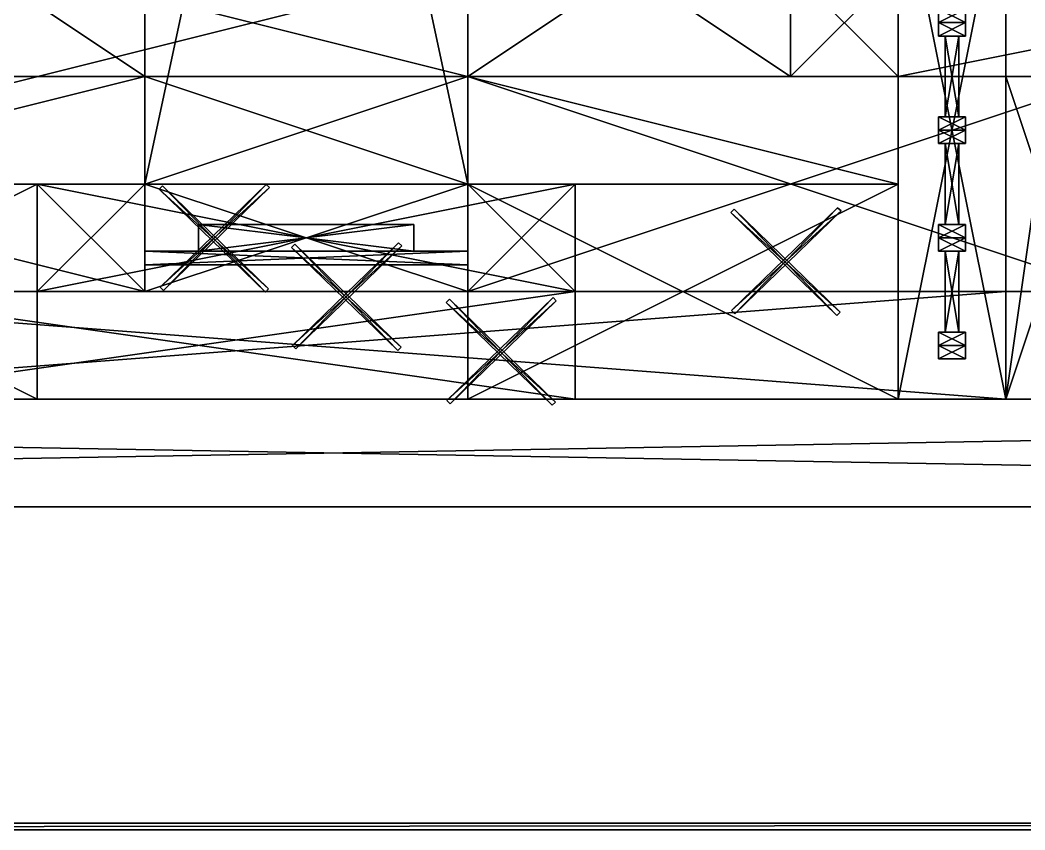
# Model space of a CAD drawing. Extents: x -1088 to 1104, y -640 to 640.
# Drawn here: x 10.9 to 309.7, y -640 to -399.3 of the extents above; entities that cross this region are included whole.
import ezdxf

# ---------------------------------------------------------------- set-up
doc = ezdxf.new("R2010")
doc.units = 0

msp = doc.modelspace()

# ---------------------------------------------------------------- meshes
at = {"layer": 'OBJECT002', "color": 50}
mesh = msp.add_polyface(dxfattribs=at)
corners = [(16, -448, 176), (48, -448, 176), (48, -480, 176), (16, -480, 176), (16, -480, 48), (48, -480, 48), (48, -448, 48), (16, -448, 48)]
mesh.append_faces([[corners[k] for k in face] for face in [(1, 3, 0), (5, 7, 4), (3, 7, 0), (5, 1, 6), (0, 6, 1), (4, 2, 5)]], dxfattribs={"vtx0": -1})
mesh.append_faces([[corners[k] for k in face] for face in [(1, 2, 3), (5, 6, 7), (3, 4, 7), (5, 2, 1), (0, 7, 6), (4, 3, 2)]], dxfattribs={"vtx2": -1})
at = {"layer": 'OBJECT009', "color": 50}
mesh = msp.add_polyface(dxfattribs=at)
corners = [(304, -288, 176), (336, -288, 176), (336, -512, 176), (304, -512, 176), (304, -512, 168), (336, -512, 168), (336, -288, 168), (304, -288, 168)]
mesh.append_faces([[corners[k] for k in face] for face in [(1, 3, 0), (5, 7, 4), (3, 7, 0), (5, 1, 6), (0, 6, 1), (4, 2, 5)]], dxfattribs={"vtx0": -1})
mesh.append_faces([[corners[k] for k in face] for face in [(1, 2, 3), (5, 6, 7), (3, 4, 7), (5, 2, 1), (0, 7, 6), (4, 3, 2)]], dxfattribs={"vtx2": -1})
at = {"layer": 'OBJECT012', "color": 50}
mesh = msp.add_polyface(dxfattribs=at)
corners = [(-112, -352, 208), (272, -352, 208), (272, -448, 208), (-112, -448, 208), (-112, -448, 200), (272, -448, 200), (272, -352, 200), (-112, -352, 200)]
mesh.append_faces([[corners[k] for k in face] for face in [(1, 3, 0), (5, 7, 4), (3, 7, 0), (5, 1, 6), (0, 6, 1), (4, 2, 5)]], dxfattribs={"vtx0": -1})
mesh.append_faces([[corners[k] for k in face] for face in [(1, 2, 3), (5, 6, 7), (3, 4, 7), (5, 2, 1), (0, 7, 6), (4, 3, 2)]], dxfattribs={"vtx2": -1})
at = {"layer": 'OBJECT015', "color": 50}
mesh = msp.add_polyface(dxfattribs=at)
corners = [(144, -448, 208), (272, -448, 208), (272, -512, 208), (144, -512, 208), (144, -512, 200), (272, -512, 200), (272, -448, 200), (144, -448, 200)]
mesh.append_faces([[corners[k] for k in face] for face in [(1, 3, 0), (5, 7, 4), (3, 7, 0), (5, 1, 6), (0, 6, 1), (4, 2, 5)]], dxfattribs={"vtx0": -1})
mesh.append_faces([[corners[k] for k in face] for face in [(1, 2, 3), (5, 6, 7), (3, 4, 7), (5, 2, 1), (0, 7, 6), (4, 3, 2)]], dxfattribs={"vtx2": -1})
at = {"layer": 'OBJECT018', "color": 50}
mesh = msp.add_polyface(dxfattribs=at)
corners = [(272, -352, 208), (304, -352, 208), (304, -512, 208), (272, -512, 208), (272, -512, 200), (304, -512, 200), (304, -352, 200), (272, -352, 200)]
mesh.append_faces([[corners[k] for k in face] for face in [(1, 3, 0), (5, 7, 4), (3, 7, 0), (5, 1, 6), (0, 6, 1), (4, 2, 5)]], dxfattribs={"vtx0": -1})
mesh.append_faces([[corners[k] for k in face] for face in [(1, 2, 3), (5, 6, 7), (3, 4, 7), (5, 2, 1), (0, 7, 6), (4, 3, 2)]], dxfattribs={"vtx2": -1})
at = {"layer": 'OBJECT031', "color": 50}
mesh = msp.add_polyface(dxfattribs=at)
corners = [(240, -384, 48), (272, -384, 48), (272, -416, 48), (240, -416, 48), (240, -416, 16), (272, -416, 16), (272, -384, 16), (240, -384, 16)]
mesh.append_faces([[corners[k] for k in face] for face in [(1, 3, 0), (5, 7, 4), (3, 7, 0), (5, 1, 6), (0, 6, 1), (4, 2, 5)]], dxfattribs={"vtx0": -1})
mesh.append_faces([[corners[k] for k in face] for face in [(1, 2, 3), (5, 6, 7), (3, 4, 7), (5, 2, 1), (0, 7, 6), (4, 3, 2)]], dxfattribs={"vtx2": -1})
at = {"layer": 'OBJECT1032', "color": 50}
mesh = msp.add_polyface(dxfattribs=at)
corners = [(272, -320, 48), (752, -320, 48), (752, -416, 48), (272, -416, 48), (272, -416, 16), (752, -416, 16), (752, -320, 16), (272, -320, 16)]
mesh.append_faces([[corners[k] for k in face] for face in [(1, 3, 0), (5, 7, 4), (3, 7, 0), (5, 1, 6), (0, 6, 1), (4, 2, 5)]], dxfattribs={"vtx0": -1})
mesh.append_faces([[corners[k] for k in face] for face in [(1, 2, 3), (5, 6, 7), (3, 4, 7), (5, 2, 1), (0, 7, 6), (4, 3, 2)]], dxfattribs={"vtx2": -1})
at = {"layer": 'OBJECT1281', "color": 50}
mesh = msp.add_polyface(dxfattribs=at)
corners = [(292, -496, 240), (292, -500, 240), (284, -500, 240), (284, -496, 240), (284, -496, 208), (284, -500, 208), (292, -500, 208), (292, -496, 208)]
mesh.append_faces([[corners[k] for k in face] for face in [(1, 3, 0), (5, 7, 4), (3, 7, 0), (5, 1, 6), (0, 6, 1), (4, 2, 5)]], dxfattribs={"vtx0": -1})
mesh.append_faces([[corners[k] for k in face] for face in [(1, 2, 3), (5, 6, 7), (3, 4, 7), (5, 2, 1), (0, 7, 6), (4, 3, 2)]], dxfattribs={"vtx2": -1})
at = {"layer": 'OBJECT1282', "color": 50}
mesh = msp.add_polyface(dxfattribs=at)
corners = [(-48, -352, 48), (48, -352, 48), (48, -416, 48), (-48, -416, 48), (-48, -416, 16), (48, -416, 16), (48, -352, 16), (-48, -352, 16)]
mesh.append_faces([[corners[k] for k in face] for face in [(1, 3, 0), (5, 7, 4), (3, 7, 0), (5, 1, 6), (0, 6, 1), (4, 2, 5)]], dxfattribs={"vtx0": -1})
mesh.append_faces([[corners[k] for k in face] for face in [(1, 2, 3), (5, 6, 7), (3, 4, 7), (5, 2, 1), (0, 7, 6), (4, 3, 2)]], dxfattribs={"vtx2": -1})
at = {"layer": 'OBJECT1289', "color": 50}
mesh = msp.add_polyface(dxfattribs=at)
corners = [(336, -288, 144), (304, -288, 144), (304, -512, 144), (336, -512, 144), (336, -512, 168), (304, -512, 168), (304, -288, 168), (336, -288, 168)]
mesh.append_faces([[corners[k] for k in face] for face in [(1, 3, 0), (5, 7, 4), (3, 7, 0), (5, 1, 6), (0, 6, 1), (4, 2, 5)]], dxfattribs={"vtx0": -1})
mesh.append_faces([[corners[k] for k in face] for face in [(1, 2, 3), (5, 6, 7), (3, 4, 7), (5, 2, 1), (0, 7, 6), (4, 3, 2)]], dxfattribs={"vtx2": -1})
at = {"layer": 'OBJECT197', "color": 50}
mesh = msp.add_polyface(dxfattribs=at)
corners = [(-1084, -640, 832), (-1084, 640, 832), (1092, 640, 832), (1092, -640, 832), (-1084, 640, 830), (-1084, -640, 830), (1092, -640, 830), (1092, 640, 830)]
mesh.append_faces([[corners[k] for k in face] for face in [(1, 3, 0), (1, 5, 4), (3, 7, 6), (2, 4, 7), (0, 6, 5), (5, 7, 4)]], dxfattribs={"vtx0": -1})
mesh.append_faces([[corners[k] for k in face] for face in [(1, 2, 3), (1, 0, 5), (3, 2, 7), (2, 1, 4), (0, 3, 6), (5, 6, 7)]], dxfattribs={"vtx2": -1})
at = {"layer": 'OBJECT198', "color": 50}
mesh = msp.add_polyface(dxfattribs=at)
corners = [(1104, -640, -124), (-1068, -640, -124), (-1068, -640, 832), (1104, -640, 832), (-1068, -638, 832), (1104, -638, 832), (-1068, -638, -124), (1104, -638, -124)]
mesh.append_faces([[corners[k] for k in face] for face in [(1, 3, 0), (2, 5, 3), (1, 7, 6), (1, 4, 2), (0, 5, 7), (7, 4, 6)]], dxfattribs={"vtx0": -1})
mesh.append_faces([[corners[k] for k in face] for face in [(1, 2, 3), (2, 4, 5), (1, 0, 7), (1, 6, 4), (0, 3, 5), (7, 5, 4)]], dxfattribs={"vtx2": -1})
at = {"layer": 'OBJECT203', "color": 50}
mesh = msp.add_polyface(dxfattribs=at)
corners = [(-1088, 640, -128), (-1088, -640, -128), (1088, -640, -128), (1088, 640, -128), (-1088, -640, -126), (-1088, 640, -126), (1088, 640, -126), (1088, -640, -126)]
mesh.append_faces([[corners[k] for k in face] for face in [(1, 3, 0), (1, 5, 4), (3, 7, 6), (0, 6, 5), (2, 4, 7), (5, 7, 4)]], dxfattribs={"vtx0": -1})
mesh.append_faces([[corners[k] for k in face] for face in [(1, 2, 3), (1, 0, 5), (3, 2, 7), (0, 3, 6), (2, 1, 4), (5, 6, 7)]], dxfattribs={"vtx2": -1})
at = {"layer": 'OBJECT250', "color": 50}
mesh = msp.add_polyface(dxfattribs=at)
corners = [(64, -460, 176), (128, -460, 176), (128, -468, 176), (64, -468, 176), (64, -468, 48), (128, -468, 48), (128, -460, 48), (64, -460, 48)]
mesh.append_faces([[corners[k] for k in face] for face in [(1, 3, 0), (5, 7, 4), (3, 7, 0), (5, 1, 6), (0, 6, 1), (4, 2, 5)]], dxfattribs={"vtx0": -1})
mesh.append_faces([[corners[k] for k in face] for face in [(1, 2, 3), (5, 6, 7), (3, 4, 7), (5, 2, 1), (0, 7, 6), (4, 3, 2)]], dxfattribs={"vtx2": -1})
at = {"layer": 'OBJECT253', "color": 50}
mesh = msp.add_polyface(dxfattribs=at)
corners = [(48, -468, 176), (144, -468, 176), (144, -472, 176), (48, -472, 176), (48, -472, 48), (144, -472, 48), (144, -468, 48), (48, -468, 48)]
mesh.append_faces([[corners[k] for k in face] for face in [(1, 3, 0), (5, 7, 4), (3, 7, 0), (5, 1, 6), (0, 6, 1), (4, 2, 5)]], dxfattribs={"vtx0": -1})
mesh.append_faces([[corners[k] for k in face] for face in [(1, 2, 3), (5, 6, 7), (3, 4, 7), (5, 2, 1), (0, 7, 6), (4, 3, 2)]], dxfattribs={"vtx2": -1})
at = {"layer": 'OBJECT292', "color": 50}
mesh = msp.add_polyface(dxfattribs=at)
corners = [(91.648201, -466.846985, 272), (92.633904, -465.890991, 272), (124.179001, -496.484985, 272), (123.193001, -497.44101, 272), (123.193001, -497.44101, 240), (124.179001, -496.484985, 240), (92.633904, -465.890991, 240), (91.648201, -466.846985, 240)]
mesh.append_faces([[corners[k] for k in face] for face in [(1, 3, 0), (5, 7, 4), (3, 7, 0), (5, 1, 6), (0, 6, 1), (4, 2, 5)]], dxfattribs={"vtx0": -1})
mesh.append_faces([[corners[k] for k in face] for face in [(1, 2, 3), (5, 6, 7), (3, 4, 7), (5, 2, 1), (0, 7, 6), (4, 3, 2)]], dxfattribs={"vtx2": -1})
at = {"layer": 'OBJECT293', "color": 50}
mesh = msp.add_polyface(dxfattribs=at)
corners = [(123.426003, -465.44101, 272), (124.412003, -466.397003, 272), (92.867203, -497, 272), (91.881401, -496.035004, 272), (91.881401, -496.035004, 240), (92.867203, -497, 240), (124.412003, -466.397003, 240), (123.426003, -465.44101, 240)]
mesh.append_faces([[corners[k] for k in face] for face in [(1, 3, 0), (5, 7, 4), (3, 7, 0), (5, 1, 6), (0, 6, 1), (4, 2, 5)]], dxfattribs={"vtx0": -1})
mesh.append_faces([[corners[k] for k in face] for face in [(1, 2, 3), (5, 6, 7), (3, 4, 7), (5, 2, 1), (0, 7, 6), (4, 3, 2)]], dxfattribs={"vtx2": -1})
at = {"layer": 'OBJECT301', "color": 50}
mesh = msp.add_polyface(dxfattribs=at)
corners = [(137.585999, -483.175995, 272), (138.570999, -482.220001, 272), (170.115997, -512.814026, 272), (169.130997, -513.77002, 272), (169.130997, -513.77002, 240), (170.115997, -512.814026, 240), (138.570999, -482.220001, 240), (137.585999, -483.175995, 240)]
mesh.append_faces([[corners[k] for k in face] for face in [(1, 3, 0), (5, 7, 4), (3, 7, 0), (5, 1, 6), (0, 6, 1), (4, 2, 5)]], dxfattribs={"vtx0": -1})
mesh.append_faces([[corners[k] for k in face] for face in [(1, 2, 3), (5, 6, 7), (3, 4, 7), (5, 2, 1), (0, 7, 6), (4, 3, 2)]], dxfattribs={"vtx2": -1})
at = {"layer": 'OBJECT302', "color": 50}
mesh = msp.add_polyface(dxfattribs=at)
corners = [(169.363998, -481.769989, 272), (170.350006, -482.726013, 272), (138.804993, -513.320007, 272), (137.819, -512.364014, 272), (137.819, -512.364014, 240), (138.804993, -513.320007, 240), (170.350006, -482.726013, 240), (169.363998, -481.769989, 240)]
mesh.append_faces([[corners[k] for k in face] for face in [(1, 3, 0), (5, 7, 4), (3, 7, 0), (5, 1, 6), (0, 6, 1), (4, 2, 5)]], dxfattribs={"vtx0": -1})
mesh.append_faces([[corners[k] for k in face] for face in [(1, 2, 3), (5, 6, 7), (3, 4, 7), (5, 2, 1), (0, 7, 6), (4, 3, 2)]], dxfattribs={"vtx2": -1})
at = {"layer": 'OBJECT312', "color": 50}
mesh = msp.add_polyface(dxfattribs=at)
corners = [(-208, -416, 48), (48, -416, 48), (48, -480, 48), (-208, -480, 48), (-208, -480, 16), (48, -480, 16), (48, -416, 16), (-208, -416, 16)]
mesh.append_faces([[corners[k] for k in face] for face in [(1, 3, 0), (5, 7, 4), (3, 7, 0), (5, 1, 6), (0, 6, 1), (4, 2, 5)]], dxfattribs={"vtx0": -1})
mesh.append_faces([[corners[k] for k in face] for face in [(1, 2, 3), (5, 6, 7), (3, 4, 7), (5, 2, 1), (0, 7, 6), (4, 3, 2)]], dxfattribs={"vtx2": -1})
at = {"layer": 'OBJECT320', "color": 50}
mesh = msp.add_polyface(dxfattribs=at)
corners = [(52.279598, -449.51001, 272), (53.2654, -448.553986, 272), (84.810402, -479.14801, 272), (83.8246, -480.104004, 272), (83.8246, -480.104004, 240), (84.810402, -479.14801, 240), (53.2654, -448.553986, 240), (52.279598, -449.51001, 240)]
mesh.append_faces([[corners[k] for k in face] for face in [(1, 3, 0), (5, 7, 4), (3, 7, 0), (5, 1, 6), (0, 6, 1), (4, 2, 5)]], dxfattribs={"vtx0": -1})
mesh.append_faces([[corners[k] for k in face] for face in [(1, 2, 3), (5, 6, 7), (3, 4, 7), (5, 2, 1), (0, 7, 6), (4, 3, 2)]], dxfattribs={"vtx2": -1})
at = {"layer": 'OBJECT321', "color": 50}
mesh = msp.add_polyface(dxfattribs=at)
corners = [(84.0578, -448.104004, 272), (85.043503, -449.059998, 272), (53.4986, -479.653992, 272), (52.512798, -478.697998, 272), (52.512798, -478.697998, 240), (53.4986, -479.653992, 240), (85.043503, -449.059998, 240), (84.0578, -448.104004, 240)]
mesh.append_faces([[corners[k] for k in face] for face in [(1, 3, 0), (5, 7, 4), (3, 7, 0), (5, 1, 6), (0, 6, 1), (4, 2, 5)]], dxfattribs={"vtx0": -1})
mesh.append_faces([[corners[k] for k in face] for face in [(1, 2, 3), (5, 6, 7), (3, 4, 7), (5, 2, 1), (0, 7, 6), (4, 3, 2)]], dxfattribs={"vtx2": -1})
at = {"layer": 'OBJECT328', "color": 50}
mesh = msp.add_polyface(dxfattribs=at)
corners = [(222.227997, -456.455994, 240), (223.214005, -455.5, 240), (254.759003, -486.093994, 240), (253.772995, -487.049988, 240), (253.772995, -487.049988, 208), (254.759003, -486.093994, 208), (223.214005, -455.5, 208), (222.227997, -456.455994, 208)]
mesh.append_faces([[corners[k] for k in face] for face in [(1, 3, 0), (5, 7, 4), (3, 7, 0), (5, 1, 6), (0, 6, 1), (4, 2, 5)]], dxfattribs={"vtx0": -1})
mesh.append_faces([[corners[k] for k in face] for face in [(1, 2, 3), (5, 6, 7), (3, 4, 7), (5, 2, 1), (0, 7, 6), (4, 3, 2)]], dxfattribs={"vtx2": -1})
at = {"layer": 'OBJECT329', "color": 50}
mesh = msp.add_polyface(dxfattribs=at)
corners = [(254, -455.049988, 240), (255, -456, 240), (223.447006, -486.600006, 240), (222.462006, -485.644012, 240), (222.462006, -485.644012, 208), (223.447006, -486.600006, 208), (255, -456, 208), (254, -455.049988, 208)]
mesh.append_faces([[corners[k] for k in face] for face in [(1, 3, 0), (5, 7, 4), (3, 7, 0), (5, 1, 6), (0, 6, 1), (4, 2, 5)]], dxfattribs={"vtx0": -1})
mesh.append_faces([[corners[k] for k in face] for face in [(1, 2, 3), (5, 6, 7), (3, 4, 7), (5, 2, 1), (0, 7, 6), (4, 3, 2)]], dxfattribs={"vtx2": -1})
at = {"layer": 'OBJECT486', "color": 50}
mesh = msp.add_polyface(dxfattribs=at)
corners = [(-47.9697, -480, 240), (176, -480, 240), (176, -512, 240), (-47.9697, -512, 240), (-47.9697, -512, 232), (176, -512, 232), (176, -480, 232), (-47.9697, -480, 232)]
mesh.append_faces([[corners[k] for k in face] for face in [(1, 3, 0), (5, 7, 4), (3, 7, 0), (5, 1, 6), (0, 6, 1), (4, 2, 5)]], dxfattribs={"vtx0": -1})
mesh.append_faces([[corners[k] for k in face] for face in [(1, 2, 3), (5, 6, 7), (3, 4, 7), (5, 2, 1), (0, 7, 6), (4, 3, 2)]], dxfattribs={"vtx2": -1})
at = {"layer": 'OBJECT487', "color": 50}
mesh = msp.add_polyface(dxfattribs=at)
corners = [(176, -480, 208), (-47.9697, -480, 208), (-47.9697, -512, 208), (176, -512, 208), (176, -512, 232), (-47.9697, -512, 232), (-47.9697, -480, 232), (176, -480, 232)]
mesh.append_faces([[corners[k] for k in face] for face in [(1, 3, 0), (5, 7, 4), (3, 7, 0), (5, 1, 6), (0, 6, 1), (4, 2, 5)]], dxfattribs={"vtx0": -1})
mesh.append_faces([[corners[k] for k in face] for face in [(1, 2, 3), (5, 6, 7), (3, 4, 7), (5, 2, 1), (0, 7, 6), (4, 3, 2)]], dxfattribs={"vtx2": -1})
at = {"layer": 'OBJECT488', "color": 50}
mesh = msp.add_polyface(dxfattribs=at)
corners = [(16, -448, 240), (176, -448, 240), (176, -480, 240), (16, -480, 240), (16, -480, 232), (176, -480, 232), (176, -448, 232), (16, -448, 232)]
mesh.append_faces([[corners[k] for k in face] for face in [(1, 3, 0), (5, 7, 4), (3, 7, 0), (5, 1, 6), (0, 6, 1), (4, 2, 5)]], dxfattribs={"vtx0": -1})
mesh.append_faces([[corners[k] for k in face] for face in [(1, 2, 3), (5, 6, 7), (3, 4, 7), (5, 2, 1), (0, 7, 6), (4, 3, 2)]], dxfattribs={"vtx2": -1})
at = {"layer": 'OBJECT489', "color": 50}
mesh = msp.add_polyface(dxfattribs=at)
corners = [(176, -448, 208), (16, -448, 208), (16, -480, 208), (176, -480, 208), (176, -480, 232), (16, -480, 232), (16, -448, 232), (176, -448, 232)]
mesh.append_faces([[corners[k] for k in face] for face in [(1, 3, 0), (5, 7, 4), (3, 7, 0), (5, 1, 6), (0, 6, 1), (4, 2, 5)]], dxfattribs={"vtx0": -1})
mesh.append_faces([[corners[k] for k in face] for face in [(1, 2, 3), (5, 6, 7), (3, 4, 7), (5, 2, 1), (0, 7, 6), (4, 3, 2)]], dxfattribs={"vtx2": -1})
at = {"layer": 'OBJECT490', "color": 50}
mesh = msp.add_polyface(dxfattribs=at)
corners = [(48, -416, 240), (144, -416, 240), (144, -448, 240), (48, -448, 240), (48, -448, 232), (144, -448, 232), (144, -416, 232), (48, -416, 232)]
mesh.append_faces([[corners[k] for k in face] for face in [(1, 3, 0), (5, 7, 4), (3, 7, 0), (5, 1, 6), (0, 6, 1), (4, 2, 5)]], dxfattribs={"vtx0": -1})
mesh.append_faces([[corners[k] for k in face] for face in [(1, 2, 3), (5, 6, 7), (3, 4, 7), (5, 2, 1), (0, 7, 6), (4, 3, 2)]], dxfattribs={"vtx2": -1})
at = {"layer": 'OBJECT491', "color": 50}
mesh = msp.add_polyface(dxfattribs=at)
corners = [(144, -416, 208), (48, -416, 208), (48, -448, 208), (144, -448, 208), (144, -448, 232), (48, -448, 232), (48, -416, 232), (144, -416, 232)]
mesh.append_faces([[corners[k] for k in face] for face in [(1, 3, 0), (5, 7, 4), (3, 7, 0), (5, 1, 6), (0, 6, 1), (4, 2, 5)]], dxfattribs={"vtx0": -1})
mesh.append_faces([[corners[k] for k in face] for face in [(1, 2, 3), (5, 6, 7), (3, 4, 7), (5, 2, 1), (0, 7, 6), (4, 3, 2)]], dxfattribs={"vtx2": -1})
at = {"layer": 'OBJECT528', "color": 50}
mesh = msp.add_polyface(dxfattribs=at)
corners = [(292, -492, 240), (292, -496, 240), (284, -496, 240), (284, -492, 240), (284, -492, 208), (284, -496, 208), (292, -496, 208), (292, -492, 208)]
mesh.append_faces([[corners[k] for k in face] for face in [(1, 3, 0), (5, 7, 4), (3, 7, 0), (5, 1, 6), (0, 6, 1), (4, 2, 5)]], dxfattribs={"vtx0": -1})
mesh.append_faces([[corners[k] for k in face] for face in [(1, 2, 3), (5, 6, 7), (3, 4, 7), (5, 2, 1), (0, 7, 6), (4, 3, 2)]], dxfattribs={"vtx2": -1})
at = {"layer": 'OBJECT529', "color": 50}
mesh = msp.add_polyface(dxfattribs=at)
corners = [(290, -468, 222), (290, -492, 222), (286, -492, 222), (286, -468, 222), (286, -468, 216), (286, -492, 216), (290, -492, 216), (290, -468, 216)]
mesh.append_faces([[corners[k] for k in face] for face in [(1, 3, 0), (5, 7, 4), (3, 7, 0), (5, 1, 6), (0, 6, 1), (4, 2, 5)]], dxfattribs={"vtx0": -1})
mesh.append_faces([[corners[k] for k in face] for face in [(1, 2, 3), (5, 6, 7), (3, 4, 7), (5, 2, 1), (0, 7, 6), (4, 3, 2)]], dxfattribs={"vtx2": -1})
at = {"layer": 'OBJECT530', "color": 50}
mesh = msp.add_polyface(dxfattribs=at)
corners = [(290, -468, 236), (290, -492, 236), (286, -492, 236), (286, -468, 236), (286, -468, 230), (286, -492, 230), (290, -492, 230), (290, -468, 230)]
mesh.append_faces([[corners[k] for k in face] for face in [(1, 3, 0), (5, 7, 4), (3, 7, 0), (5, 1, 6), (0, 6, 1), (4, 2, 5)]], dxfattribs={"vtx0": -1})
mesh.append_faces([[corners[k] for k in face] for face in [(1, 2, 3), (5, 6, 7), (3, 4, 7), (5, 2, 1), (0, 7, 6), (4, 3, 2)]], dxfattribs={"vtx2": -1})
at = {"layer": 'OBJECT531', "color": 50}
mesh = msp.add_polyface(dxfattribs=at)
corners = [(292, -464, 240), (292, -468, 240), (284, -468, 240), (284, -464, 240), (284, -464, 208), (284, -468, 208), (292, -468, 208), (292, -464, 208)]
mesh.append_faces([[corners[k] for k in face] for face in [(1, 3, 0), (5, 7, 4), (3, 7, 0), (5, 1, 6), (0, 6, 1), (4, 2, 5)]], dxfattribs={"vtx0": -1})
mesh.append_faces([[corners[k] for k in face] for face in [(1, 2, 3), (5, 6, 7), (3, 4, 7), (5, 2, 1), (0, 7, 6), (4, 3, 2)]], dxfattribs={"vtx2": -1})
at = {"layer": 'OBJECT532', "color": 50}
mesh = msp.add_polyface(dxfattribs=at)
corners = [(292, -460, 240), (292, -464, 240), (284, -464, 240), (284, -460, 240), (284, -460, 208), (284, -464, 208), (292, -464, 208), (292, -460, 208)]
mesh.append_faces([[corners[k] for k in face] for face in [(1, 3, 0), (5, 7, 4), (3, 7, 0), (5, 1, 6), (0, 6, 1), (4, 2, 5)]], dxfattribs={"vtx0": -1})
mesh.append_faces([[corners[k] for k in face] for face in [(1, 2, 3), (5, 6, 7), (3, 4, 7), (5, 2, 1), (0, 7, 6), (4, 3, 2)]], dxfattribs={"vtx2": -1})
at = {"layer": 'OBJECT533', "color": 50}
mesh = msp.add_polyface(dxfattribs=at)
corners = [(290, -436, 222), (290, -460, 222), (286, -460, 222), (286, -436, 222), (286, -436, 216), (286, -460, 216), (290, -460, 216), (290, -436, 216)]
mesh.append_faces([[corners[k] for k in face] for face in [(1, 3, 0), (5, 7, 4), (3, 7, 0), (5, 1, 6), (0, 6, 1), (4, 2, 5)]], dxfattribs={"vtx0": -1})
mesh.append_faces([[corners[k] for k in face] for face in [(1, 2, 3), (5, 6, 7), (3, 4, 7), (5, 2, 1), (0, 7, 6), (4, 3, 2)]], dxfattribs={"vtx2": -1})
at = {"layer": 'OBJECT534', "color": 50}
mesh = msp.add_polyface(dxfattribs=at)
corners = [(290, -436, 236), (290, -460, 236), (286, -460, 236), (286, -436, 236), (286, -436, 230), (286, -460, 230), (290, -460, 230), (290, -436, 230)]
mesh.append_faces([[corners[k] for k in face] for face in [(1, 3, 0), (5, 7, 4), (3, 7, 0), (5, 1, 6), (0, 6, 1), (4, 2, 5)]], dxfattribs={"vtx0": -1})
mesh.append_faces([[corners[k] for k in face] for face in [(1, 2, 3), (5, 6, 7), (3, 4, 7), (5, 2, 1), (0, 7, 6), (4, 3, 2)]], dxfattribs={"vtx2": -1})
at = {"layer": 'OBJECT535', "color": 50}
mesh = msp.add_polyface(dxfattribs=at)
corners = [(292, -432, 240), (292, -436, 240), (284, -436, 240), (284, -432, 240), (284, -432, 208), (284, -436, 208), (292, -436, 208), (292, -432, 208)]
mesh.append_faces([[corners[k] for k in face] for face in [(1, 3, 0), (5, 7, 4), (3, 7, 0), (5, 1, 6), (0, 6, 1), (4, 2, 5)]], dxfattribs={"vtx0": -1})
mesh.append_faces([[corners[k] for k in face] for face in [(1, 2, 3), (5, 6, 7), (3, 4, 7), (5, 2, 1), (0, 7, 6), (4, 3, 2)]], dxfattribs={"vtx2": -1})
at = {"layer": 'OBJECT536', "color": 50}
mesh = msp.add_polyface(dxfattribs=at)
corners = [(292, -428, 240), (292, -432, 240), (284, -432, 240), (284, -428, 240), (284, -428, 208), (284, -432, 208), (292, -432, 208), (292, -428, 208)]
mesh.append_faces([[corners[k] for k in face] for face in [(1, 3, 0), (5, 7, 4), (3, 7, 0), (5, 1, 6), (0, 6, 1), (4, 2, 5)]], dxfattribs={"vtx0": -1})
mesh.append_faces([[corners[k] for k in face] for face in [(1, 2, 3), (5, 6, 7), (3, 4, 7), (5, 2, 1), (0, 7, 6), (4, 3, 2)]], dxfattribs={"vtx2": -1})
at = {"layer": 'OBJECT537', "color": 50}
mesh = msp.add_polyface(dxfattribs=at)
corners = [(290, -404, 222), (290, -428, 222), (286, -428, 222), (286, -404, 222), (286, -404, 216), (286, -428, 216), (290, -428, 216), (290, -404, 216)]
mesh.append_faces([[corners[k] for k in face] for face in [(1, 3, 0), (5, 7, 4), (3, 7, 0), (5, 1, 6), (0, 6, 1), (4, 2, 5)]], dxfattribs={"vtx0": -1})
mesh.append_faces([[corners[k] for k in face] for face in [(1, 2, 3), (5, 6, 7), (3, 4, 7), (5, 2, 1), (0, 7, 6), (4, 3, 2)]], dxfattribs={"vtx2": -1})
at = {"layer": 'OBJECT538', "color": 50}
mesh = msp.add_polyface(dxfattribs=at)
corners = [(290, -404, 236), (290, -428, 236), (286, -428, 236), (286, -404, 236), (286, -404, 230), (286, -428, 230), (290, -428, 230), (290, -404, 230)]
mesh.append_faces([[corners[k] for k in face] for face in [(1, 3, 0), (5, 7, 4), (3, 7, 0), (5, 1, 6), (0, 6, 1), (4, 2, 5)]], dxfattribs={"vtx0": -1})
mesh.append_faces([[corners[k] for k in face] for face in [(1, 2, 3), (5, 6, 7), (3, 4, 7), (5, 2, 1), (0, 7, 6), (4, 3, 2)]], dxfattribs={"vtx2": -1})
at = {"layer": 'OBJECT539', "color": 50}
mesh = msp.add_polyface(dxfattribs=at)
corners = [(292, -400, 240), (292, -404, 240), (284, -404, 240), (284, -400, 240), (284, -400, 208), (284, -404, 208), (292, -404, 208), (292, -400, 208)]
mesh.append_faces([[corners[k] for k in face] for face in [(1, 3, 0), (5, 7, 4), (3, 7, 0), (5, 1, 6), (0, 6, 1), (4, 2, 5)]], dxfattribs={"vtx0": -1})
mesh.append_faces([[corners[k] for k in face] for face in [(1, 2, 3), (5, 6, 7), (3, 4, 7), (5, 2, 1), (0, 7, 6), (4, 3, 2)]], dxfattribs={"vtx2": -1})
at = {"layer": 'OBJECT659', "color": 50}
mesh = msp.add_polyface(dxfattribs=at)
corners = [(-112, -448, 208), (16, -448, 208), (16, -512, 208), (-112, -512, 208), (-112, -512, 200), (16, -512, 200), (16, -448, 200), (-112, -448, 200)]
mesh.append_faces([[corners[k] for k in face] for face in [(1, 3, 0), (5, 7, 4), (3, 7, 0), (5, 1, 6), (0, 6, 1), (4, 2, 5)]], dxfattribs={"vtx0": -1})
mesh.append_faces([[corners[k] for k in face] for face in [(1, 2, 3), (5, 6, 7), (3, 4, 7), (5, 2, 1), (0, 7, 6), (4, 3, 2)]], dxfattribs={"vtx2": -1})
at = {"layer": 'OBJECT674', "color": 50}
mesh = msp.add_polyface(dxfattribs=at)
corners = [(48, 0, 48), (144, 0, 48), (144, -448, 48), (48, -448, 48), (48, -448, 16), (144, -448, 16), (144, 0, 16), (48, 0, 16)]
mesh.append_faces([[corners[k] for k in face] for face in [(1, 3, 0), (5, 7, 4), (3, 7, 0), (5, 1, 6), (0, 6, 1), (4, 2, 5)]], dxfattribs={"vtx0": -1})
mesh.append_faces([[corners[k] for k in face] for face in [(1, 2, 3), (5, 6, 7), (3, 4, 7), (5, 2, 1), (0, 7, 6), (4, 3, 2)]], dxfattribs={"vtx2": -1})
at = {"layer": 'OBJECT675', "color": 50}
mesh = msp.add_polyface(dxfattribs=at)
corners = [(-800, -512, 720), (1008, -512, 720), (1008, -544, 720), (-800, -544, 720), (-800, -544, 16), (1008, -544, 16), (1008, -512, 16), (-800, -512, 16)]
mesh.append_faces([[corners[k] for k in face] for face in [(1, 3, 0), (5, 7, 4), (3, 7, 0), (5, 1, 6), (0, 6, 1), (4, 2, 5)]], dxfattribs={"vtx0": -1})
mesh.append_faces([[corners[k] for k in face] for face in [(1, 2, 3), (5, 6, 7), (3, 4, 7), (5, 2, 1), (0, 7, 6), (4, 3, 2)]], dxfattribs={"vtx2": -1})
at = {"layer": 'OBJECT732', "color": 50}
mesh = msp.add_polyface(dxfattribs=at)
corners = [(16, -448, 176), (-112, -448, 176), (-112, -512, 176), (16, -512, 176), (16, -512, 200), (-112, -512, 200), (-112, -448, 200), (16, -448, 200)]
mesh.append_faces([[corners[k] for k in face] for face in [(1, 3, 0), (5, 7, 4), (3, 7, 0), (5, 1, 6), (0, 6, 1), (4, 2, 5)]], dxfattribs={"vtx0": -1})
mesh.append_faces([[corners[k] for k in face] for face in [(1, 2, 3), (5, 6, 7), (3, 4, 7), (5, 2, 1), (0, 7, 6), (4, 3, 2)]], dxfattribs={"vtx2": -1})
at = {"layer": 'OBJECT733', "color": 50}
mesh = msp.add_polyface(dxfattribs=at)
corners = [(272, -448, 176), (144, -448, 176), (144, -512, 176), (272, -512, 176), (272, -512, 200), (144, -512, 200), (144, -448, 200), (272, -448, 200)]
mesh.append_faces([[corners[k] for k in face] for face in [(1, 3, 0), (5, 7, 4), (3, 7, 0), (5, 1, 6), (0, 6, 1), (4, 2, 5)]], dxfattribs={"vtx0": -1})
mesh.append_faces([[corners[k] for k in face] for face in [(1, 2, 3), (5, 6, 7), (3, 4, 7), (5, 2, 1), (0, 7, 6), (4, 3, 2)]], dxfattribs={"vtx2": -1})
at = {"layer": 'OBJECT734', "color": 50}
mesh = msp.add_polyface(dxfattribs=at)
corners = [(272, -352, 176), (-112, -352, 176), (-112, -448, 176), (272, -448, 176), (272, -448, 200), (-112, -448, 200), (-112, -352, 200), (272, -352, 200)]
mesh.append_faces([[corners[k] for k in face] for face in [(1, 3, 0), (5, 7, 4), (3, 7, 0), (5, 1, 6), (0, 6, 1), (4, 2, 5)]], dxfattribs={"vtx0": -1})
mesh.append_faces([[corners[k] for k in face] for face in [(1, 2, 3), (5, 6, 7), (3, 4, 7), (5, 2, 1), (0, 7, 6), (4, 3, 2)]], dxfattribs={"vtx2": -1})
at = {"layer": 'OBJECT911', "color": 50}
mesh = msp.add_polyface(dxfattribs=at)
corners = [(304, -416, 144), (336, -416, 144), (336, -512, 144), (304, -512, 144), (304, -512, 48), (336, -512, 48), (336, -416, 48), (304, -416, 48)]
mesh.append_faces([[corners[k] for k in face] for face in [(1, 3, 0), (5, 7, 4), (3, 7, 0), (5, 1, 6), (0, 6, 1), (4, 2, 5)]], dxfattribs={"vtx0": -1})
mesh.append_faces([[corners[k] for k in face] for face in [(1, 2, 3), (5, 6, 7), (3, 4, 7), (5, 2, 1), (0, 7, 6), (4, 3, 2)]], dxfattribs={"vtx2": -1})
at = {"layer": 'OBJECT918', "color": 50}
mesh = msp.add_polyface(dxfattribs=at)
corners = [(48, -448, 48), (144, -448, 48), (144, -480, 48), (48, -480, 48), (48, -480, 16), (144, -480, 16), (144, -448, 16), (48, -448, 16)]
mesh.append_faces([[corners[k] for k in face] for face in [(1, 3, 0), (5, 7, 4), (3, 7, 0), (5, 1, 6), (0, 6, 1), (4, 2, 5)]], dxfattribs={"vtx0": -1})
mesh.append_faces([[corners[k] for k in face] for face in [(1, 2, 3), (5, 6, 7), (3, 4, 7), (5, 2, 1), (0, 7, 6), (4, 3, 2)]], dxfattribs={"vtx2": -1})
at = {"layer": 'OBJECT919', "color": 50}
mesh = msp.add_polyface(dxfattribs=at)
corners = [(144, -448, 176), (176, -448, 176), (176, -480, 176), (144, -480, 176), (144, -480, 48), (176, -480, 48), (176, -448, 48), (144, -448, 48)]
mesh.append_faces([[corners[k] for k in face] for face in [(1, 3, 0), (5, 7, 4), (3, 7, 0), (5, 1, 6), (0, 6, 1), (4, 2, 5)]], dxfattribs={"vtx0": -1})
mesh.append_faces([[corners[k] for k in face] for face in [(1, 2, 3), (5, 6, 7), (3, 4, 7), (5, 2, 1), (0, 7, 6), (4, 3, 2)]], dxfattribs={"vtx2": -1})
at = {"layer": 'OBJECT920', "color": 50}
mesh = msp.add_polyface(dxfattribs=at)
corners = [(144, -416, 48), (336, -416, 48), (336, -480, 48), (144, -480, 48), (144, -480, 16), (336, -480, 16), (336, -416, 16), (144, -416, 16)]
mesh.append_faces([[corners[k] for k in face] for face in [(1, 3, 0), (5, 7, 4), (3, 7, 0), (5, 1, 6), (0, 6, 1), (4, 2, 5)]], dxfattribs={"vtx0": -1})
mesh.append_faces([[corners[k] for k in face] for face in [(1, 2, 3), (5, 6, 7), (3, 4, 7), (5, 2, 1), (0, 7, 6), (4, 3, 2)]], dxfattribs={"vtx2": -1})
at = {"layer": 'OBJECT935', "color": 50}
mesh = msp.add_polyface(dxfattribs=at)
corners = [(48, -448, 208), (144, -448, 208), (144, -480, 208), (48, -480, 208), (48, -480, 176), (144, -480, 176), (144, -448, 176), (48, -448, 176)]
mesh.append_faces([[corners[k] for k in face] for face in [(1, 3, 0), (5, 7, 4), (3, 7, 0), (5, 1, 6), (0, 6, 1), (4, 2, 5)]], dxfattribs={"vtx0": -1})
mesh.append_faces([[corners[k] for k in face] for face in [(1, 2, 3), (5, 6, 7), (3, 4, 7), (5, 2, 1), (0, 7, 6), (4, 3, 2)]], dxfattribs={"vtx2": -1})
at = {"layer": 'OBJECT937', "color": 50}
mesh = msp.add_polyface(dxfattribs=at)
corners = [(272, -512, 720), (272, -352, 720), (304, -352, 720), (304, -512, 720), (304, -512, 240), (304, -352, 240), (272, -352, 240), (272, -512, 240)]
mesh.append_faces([[corners[k] for k in face] for face in [(1, 3, 0), (5, 7, 4), (3, 7, 0), (5, 1, 6), (0, 6, 1), (4, 2, 5)]], dxfattribs={"vtx0": -1})
mesh.append_faces([[corners[k] for k in face] for face in [(1, 2, 3), (5, 6, 7), (3, 4, 7), (5, 2, 1), (0, 7, 6), (4, 3, 2)]], dxfattribs={"vtx2": -1})
at = {"layer": 'OBJECT961', "color": 50}
mesh = msp.add_polyface(dxfattribs=at)
corners = [(304, -352, 176), (272, -352, 176), (272, -512, 176), (304, -512, 176), (304, -512, 200), (272, -512, 200), (272, -352, 200), (304, -352, 200)]
mesh.append_faces([[corners[k] for k in face] for face in [(1, 3, 0), (5, 7, 4), (3, 7, 0), (5, 1, 6), (0, 6, 1), (4, 2, 5)]], dxfattribs={"vtx0": -1})
mesh.append_faces([[corners[k] for k in face] for face in [(1, 2, 3), (5, 6, 7), (3, 4, 7), (5, 2, 1), (0, 7, 6), (4, 3, 2)]], dxfattribs={"vtx2": -1})
at = {"layer": 'OBJECT992', "color": 50}
mesh = msp.add_polyface(dxfattribs=at)
corners = [(144, -352, 48), (240, -352, 48), (240, -416, 48), (144, -416, 48), (144, -416, 16), (240, -416, 16), (240, -352, 16), (144, -352, 16)]
mesh.append_faces([[corners[k] for k in face] for face in [(1, 3, 0), (5, 7, 4), (3, 7, 0), (5, 1, 6), (0, 6, 1), (4, 2, 5)]], dxfattribs={"vtx0": -1})
mesh.append_faces([[corners[k] for k in face] for face in [(1, 2, 3), (5, 6, 7), (3, 4, 7), (5, 2, 1), (0, 7, 6), (4, 3, 2)]], dxfattribs={"vtx2": -1})
at = {"layer": 'OBJECT993', "color": 50}
mesh = msp.add_polyface(dxfattribs=at)
corners = [(292, -396, 240), (292, -400, 240), (284, -400, 240), (284, -396, 240), (284, -396, 208), (284, -400, 208), (292, -400, 208), (292, -396, 208)]
mesh.append_faces([[corners[k] for k in face] for face in [(1, 3, 0), (5, 7, 4), (3, 7, 0), (5, 1, 6), (0, 6, 1), (4, 2, 5)]], dxfattribs={"vtx0": -1})
mesh.append_faces([[corners[k] for k in face] for face in [(1, 2, 3), (5, 6, 7), (3, 4, 7), (5, 2, 1), (0, 7, 6), (4, 3, 2)]], dxfattribs={"vtx2": -1})
at = {"layer": 'OBJECT997', "color": 50}
mesh = msp.add_polyface(dxfattribs=at)
corners = [(-112, -480, 176), (304, -480, 176), (304, -512, 176), (-112, -512, 176), (-112, -512, 48), (304, -512, 48), (304, -480, 48), (-112, -480, 48)]
mesh.append_faces([[corners[k] for k in face] for face in [(1, 3, 0), (5, 7, 4), (3, 7, 0), (5, 1, 6), (0, 6, 1), (4, 2, 5)]], dxfattribs={"vtx0": -1})
mesh.append_faces([[corners[k] for k in face] for face in [(1, 2, 3), (5, 6, 7), (3, 4, 7), (5, 2, 1), (0, 7, 6), (4, 3, 2)]], dxfattribs={"vtx2": -1})

doc.saveas('drawing.dxf')
